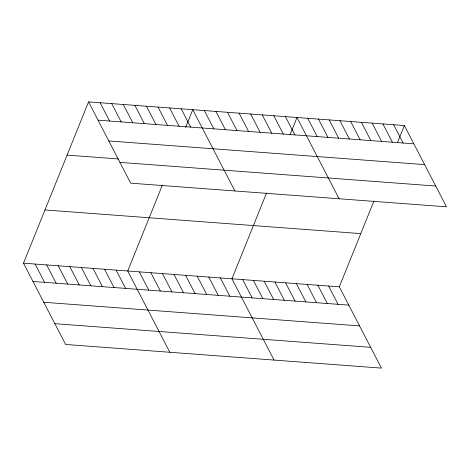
<?xml version="1.0" encoding="UTF-8"?>
<svg xmlns="http://www.w3.org/2000/svg" width="470" height="470" viewBox="0 0 470 470"><rect width="100%" height="100%" fill="white"/><g stroke="black" fill="none" stroke-linecap="round" stroke-linejoin="round"><path stroke-width="0.7" d="M373.95 200.96L339.311 286.835L381.446 368.116L65.63 344.463L23.5 263.188L88.554 101.884L404.37 125.537L446.5 206.812L130.689 183.165L88.554 101.884M162.356 185.115L127.717 270.99L169.846 352.271M185.621 127.435L192.776 109.686L234.906 190.967M266.572 192.923L231.939 278.798L274.069 360.073M290.09 134.602L296.993 117.494L339.123 198.769M397.467 142.645L404.37 125.537M98.036 120.173L413.847 143.82M108.811 140.959L424.622 164.612M67.087 155.112L118.475 158.96M119.915 162.373L435.725 186.026M44.967 209.955L360.784 233.608M23.5 263.188L339.311 286.835M32.982 281.477L348.793 305.124M43.757 302.263L359.568 325.91M54.855 323.677L370.671 347.33M393.631 124.732L403.113 143.021M382.891 123.927L392.374 142.216M372.158 123.122L381.634 141.411M361.418 122.317L370.901 140.606M350.679 121.513L360.161 139.802M339.945 120.708L349.421 138.997M329.206 119.909L338.688 138.192M318.466 119.104L327.948 137.387M307.732 118.299L317.209 136.588M285.413 116.625L294.896 134.913M273.834 115.761L283.31 134.044M262.254 114.892L271.731 133.18M250.675 114.022L260.151 132.311M239.095 113.158L248.571 131.447M328.577 286.036L338.053 304.319M317.838 285.231L327.32 303.52M227.515 112.289L236.992 130.578M307.098 284.426L316.58 302.715M215.936 111.425L225.412 129.708M296.364 283.622L305.841 301.91M204.356 110.556L213.832 128.845M285.625 282.817L295.107 301.106M274.885 282.012L284.368 300.301M181.197 108.823L190.673 127.112M264.152 281.207L273.628 299.496M169.617 107.953L179.094 126.242M253.412 280.408L262.889 298.691M158.037 107.09L167.514 125.373M242.673 279.603L252.155 297.886M146.458 106.22L155.934 124.509M134.878 105.35L144.355 123.639M220.359 277.929L229.836 296.218M123.299 104.487L132.775 122.776M208.78 277.065L218.256 295.348M111.719 103.617L121.195 121.906M197.194 276.196L206.677 294.484M100.133 102.754L109.616 121.037M185.615 275.326L195.097 293.615M174.035 274.462L183.517 292.751M162.456 273.593L171.938 291.882M150.876 272.729L160.358 291.012M139.296 271.86L148.779 290.149M116.137 270.127L125.619 288.416M104.557 269.257L114.04 287.546M92.978 268.394L102.46 286.676M81.398 267.524L90.88 285.813M69.819 266.654L79.301 284.943M58.239 265.791L67.721 284.074M46.659 264.921L56.142 283.21M35.08 264.052L44.562 282.341"/></g></svg>
